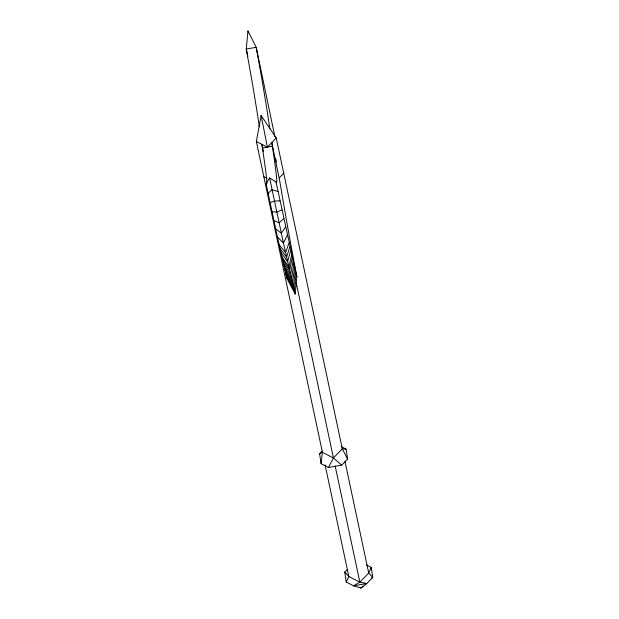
<?xml version="1.0" encoding="UTF-8"?>
<svg xmlns="http://www.w3.org/2000/svg" width="619" height="619" viewBox="0 0 619 619"><rect width="100%" height="100%" fill="white"/><g stroke="black" fill="none" stroke-linecap="round" stroke-linejoin="round"><path stroke-width="0.93" d="M266.835 183.51L266.866 183.077A83.333 2.623 80 0 0 262.41 148.018L261.86 144.304L263.439 151.725M274.844 136.567L256.204 47.299L247.979 30.95L246.261 49.048L251.206 76.663A83.333 2.623 80 0 1 259.315 126.748M295.139 294.025L296.865 276.631L291.696 249.256A124.86 3.938 80 0 1 279.842 181.529L271.803 142.556L272.352 146.27A83.333 2.623 80 0 1 276.809 181.328L276.453 182.752L276.004 181.893L269.605 177.955L266.062 183.65L277.389 236.915L286.922 278.38L295.139 294.025L283.448 243.074L269.605 177.955M296.137 273.613L294.249 290.311L286.195 275.37M321.075 463.708L322.414 452.288L256.343 141.465L261.141 115.498L276.229 137.96L342.299 448.79L347.592 459.035L341.688 465.155L328.434 467.492L321.075 463.708L319.621 453.797L322.236 451.073M371.06 569.348L371.284 567.453L366.378 564.923M276.004 181.893L295.41 270.604L293.36 286.589L285.467 272.352M294.659 267.408L292.431 282.659L284.717 269.157M293.901 264.212L291.51 278.728L283.959 265.969M293.12 260.839L290.551 274.581L283.177 262.595M292.338 257.465L289.591 270.433L282.396 259.222M291.735 254.811L288.849 267.168L281.792 256.56M290.721 250.378L287.603 261.721L280.778 252.126M289.885 246.656L286.582 257.164L279.943 248.405M289.05 242.934L285.56 252.598L279.107 244.691M347.391 569.403L344.768 572.118L348.814 576.49L359.848 582.177L366.843 583.485L353.581 585.822L359.848 582.177L368.7 572.985L371.284 567.453L372.739 577.357L366.843 583.485L361.094 588.05L353.581 585.822L346.222 582.03L348.814 576.49L325.099 464.923M287.332 235.166L283.448 243.074L277.389 236.915M328.434 467.492L333.448 457.975L342.299 448.79L346.129 449.123L347.592 459.035M285.56 227.065L281.281 233.154L275.617 228.813M256.343 141.465L267.377 147.144L276.229 137.96M279.301 177.808L283.719 173.219M362.989 586.085L361.094 588.05L359.399 587.176M283.734 218.639L279.053 222.848L273.791 220.387M268.058 193.275L272.043 189.708L278.001 191.519M319.621 453.797L322.414 452.288L333.448 457.975L341.688 465.155M371.338 578.115L372.739 577.357L368.7 572.985L344.984 461.418M281.869 209.903L276.77 212.162L271.927 211.652M270.016 202.614L274.434 201.113L279.958 200.858M262.41 148.018L272.352 146.27M263.833 176.725L266.99 178.342M341.224 446.601L346.129 449.123M266.062 183.65L266.51 184.508M261.589 117.362L261.141 115.498L267.377 147.144M295.41 270.604L296.865 276.631M247.84 56.267L246.261 49.048L256.204 47.299L261.148 74.907A83.333 2.623 80 0 1 269.791 128.752M247.979 30.95L248.374 32.761M275.641 158.317L276.43 162.031M296.137 282.442L333.448 457.975M335.134 465.906L359.848 582.177M285.398 270.433L286.922 278.38M344.768 572.118L346.222 582.03"/></g></svg>
